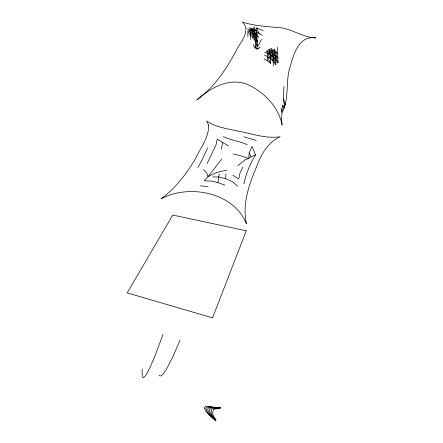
<?xml version="1.0" encoding="UTF-8"?>
<svg xmlns="http://www.w3.org/2000/svg" width="443" height="443" viewBox="0 0 443 443"><rect width="100%" height="100%" fill="white"/><g stroke="black" fill="none" stroke-linecap="round" stroke-linejoin="round"><path stroke-width="0.66" d="M253.147 44.533L254.875 48.021C257.018 40.928 253.833 33.934 253.817 26.868L256.359 31.364L258.369 37.766L251.447 28.186C255.528 29.997 258.28 33.818 262.505 35.346M263.939 58.786L267.367 60.774L270.54 63.316C270.955 58.609 270.402 53.836 268.763 49.395L274.588 51.776L277.711 53.874L278.027 62.912C274.571 58.31 270.363 53.669 264.565 52.23M284.029 86.374L283.465 92.249L283.47 98.85L284.556 107.306L282.407 105.44L281.576 118.115L282.091 125.004C278.769 107.499 265.219 93.274 249.664 85.488C230.997 76.124 210.702 87.52 196.742 99.996C215.531 86.446 227.846 66.782 238.328 46.598C242.803 40.136 250.422 28.607 242.299 22.15C254.371 25.716 267.135 26.79 279.705 27.588C292.314 29.061 302.946 37.589 315.798 37.899C299.512 35.268 293.886 53.138 290.569 65.381C284.954 80.571 289.872 97.964 282.136 112.406L281.056 108.269M273.292 66.107L273.159 57.241L270.861 48.115L274.588 51.776L277.977 58.293L272.379 53.293L268.763 49.395M237.747 186.198L232.237 181.591L225.708 178.679L225.941 173.894M247.886 36.658L247.842 30.8L250.66 35.994L250.267 39.516M267.367 60.774L267.594 56.588L266.852 50.685L272.379 53.293L275.795 60.071L275.873 64.584C272.849 60.619 269.183 56.925 264.46 55.076M142.148 369.257L142.192 376.262L143.155 377.735L145.121 376.196L146.661 373.881L150.266 366.898L156.086 353.027L162.985 334.415M243.849 183.795C246.147 173.628 250.101 163.738 255.545 154.845L251.956 146.445L249.165 152.802L248.756 158.461L245.25 159.696L237.996 165.654M219.263 173.922L217.956 182.544L224.961 185.146M263.131 30.777L256.741 27.92C255.561 34.742 257.593 41.875 255.428 48.525M255.655 42.478L256.353 39.222L254.371 32.605L249.221 27.256M221.251 149.186L222.785 142.546L217.269 139.13L215.962 145.022L207.08 163.639M179.947 340.318L173.075 356.349L166.452 369.224L163.622 373.46L161.579 375.575L160.117 376.052L159.109 375.16M261.42 39.338L259.786 42.888L256.253 48.42M207.667 147.812L201.548 160.953L197.921 167.592M242.897 167.089L240.106 172.598L238.694 179.038L232.902 175.284M208.011 176.685L221.832 158.899M208.265 176.436L204.19 180.772L211.012 181.054L217.956 182.544M256.879 49.068L260.213 47.235M255.545 154.845L250.976 156.822L248.756 158.461L238.938 155.271L233.035 154.009M257.461 48.88L258.479 48.221M208.581 176.386L213.681 173.695L219.944 171.613L226.905 170.178M256.292 49.012L257.09 48.625M212.828 176.94L218.947 176.984L225.708 178.679M200.369 185.761L208.199 186.902M256.181 140.414L243.816 136.793M247.161 144.7C239.541 141.018 230.908 140.353 223.366 136.533M250.66 35.994L249.819 29.515L252.139 30.672L257.405 41.265L257.593 46.321L256.453 44.533M222.785 142.546L228.505 145.924M247.62 28.424L250.35 32.4L253.047 34.105L255.185 36.786L254.47 40.579L251.447 28.186M203.448 169.641L206.72 172.709L207.828 176.115M266.852 50.685L270.241 54.821L273.497 61.671M271.509 50.269L275.325 55.641L278.027 62.912M249.819 29.515L253.047 34.105L252.892 38.469L250.35 32.4M269.499 51.643L273.159 57.241L275.873 64.584M282.407 105.44L284.212 108.236L285.248 104.177L283.47 98.85M267.334 53.154L270.684 58.886M249.165 152.802L250.976 156.822M253.784 29.482L256.436 35.501L257.405 41.265M267.594 56.588L270.54 63.316M256.741 27.92L259.216 33.712M275.795 60.071L273.962 48.835L277.711 53.874L277.301 47.218M208.647 125.236C208.946 138.039 199.965 148.532 194.948 159.701C185.999 174.398 175.135 188.602 161.114 198.824C188.917 183.668 233.987 192.328 246.463 223.837C242.016 204.096 249.138 184.183 256.818 166.197C260.966 154.291 268.308 142.109 280.17 136.732C265.944 138.908 252.167 133.686 238.356 131.172C227.586 128.714 215.968 127.412 206.671 120.983L208.647 125.236M209.45 409.886C209.533 414.166 212.972 417.444 215.907 420.152L215.824 420.385C209.877 415.213 201.028 404.548 216.234 407.781A52.828 49.251 15 0 0 220.376 407.759L220.293 407.992A63.343 59.057 15 0 1 216.5 408.036C214.334 408.418 209.844 406.513 209.45 409.886M205.94 408.197C206.737 413.629 212.114 417.013 215.741 420.617L215.658 420.85C211.571 416.83 205.879 413.302 204.151 407.577C206.477 404.575 211.898 407.942 215.254 407.222A60.015 55.956 15 0 0 220.542 407.294L220.459 407.527C216.234 409.027 208.98 404.808 205.94 408.197M211.117 410.938C210.851 414.576 213.515 417.599 215.99 419.92L213.747 416.641L212.795 414.083A7.243 6.75 15 0 1 212.712 412.466L213.731 409.299L216.572 408.806A49.666 46.305 15 0 0 219.052 408.584L220.21 408.224C217.441 409.221 211.433 406.392 211.117 410.938M246.258 230.786L212.557 317.891L127.202 292.884L172.759 215.038L246.258 230.786"/></g></svg>
